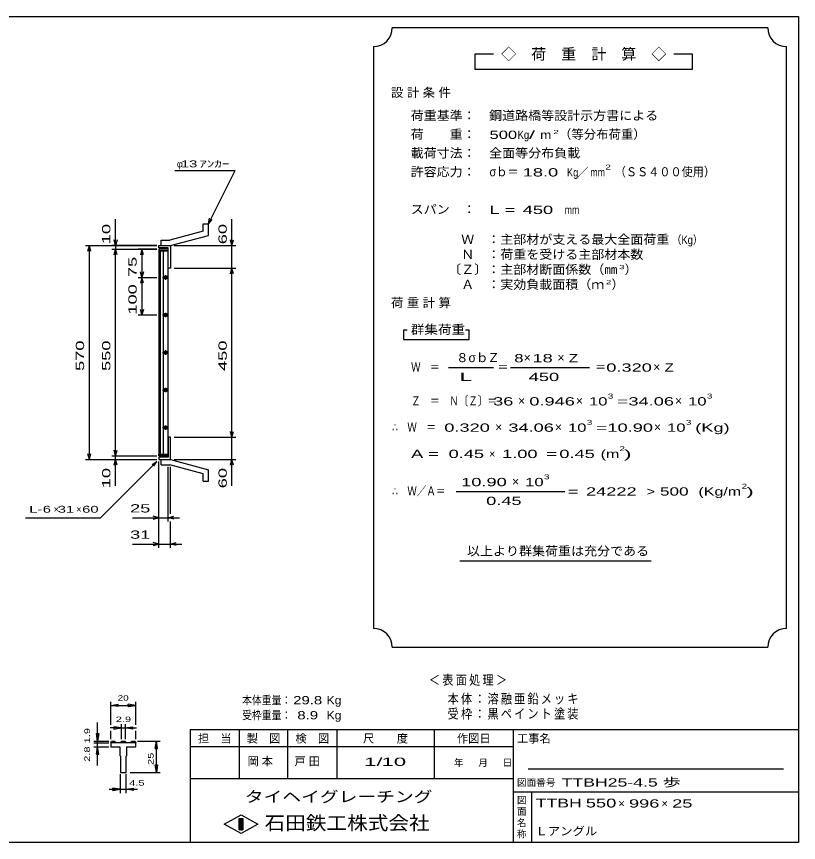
# Model space of a CAD drawing. Units: millimetres, scale not verified. Extents: x -1820 to 1731, y -1282 to 1054.
# Drawn here: x -352 to 1731, y -1146 to 1054 of the extents above; entities that cross this region are included whole.
import ezdxf
from ezdxf.enums import TextEntityAlignment as Align

# ---------------------------------------------------------------- set-up
doc = ezdxf.new("R2010")
doc.units = ezdxf.units.MM
doc.header["$LTSCALE"] = 10
for name, color, linetype, lineweight in [('0_2', 150, 'Continuous', 25), ('16', 3, 'Continuous', 25), ('19', 6, 'Continuous', 25), ('22', 2, 'Continuous', 25), ('32', 4, 'Continuous', 25)]:
    doc.layers.add(name, color=color, linetype=linetype, lineweight=lineweight)
doc.styles.add('ベクトル', font='')
doc.styles.get('ベクトル').set_extended_font_data('ベクトル')

msp = doc.modelspace()

# ---------------------------------------------------------------- linework, layer by layer
at = {"layer": '0_2'}
for p, q in [((-1729, 1053.5), (1731, 1053.5)), ((1731, 1053.5), (1731, -1146.5)), ((1731, -846.5), (111, -846.5)), ((111, -846.5), (111, -1146.5)), ((241, -846.5), (241, -976.5)), ((371, -976.5), (371, -846.5)), ((501, -846.5), (501, -976.5)), ((761, -976.5), (761, -846.5)), ((971, -846.5), (971, -1146.5)), ((971, -891.5), (111, -891.5)), ((1691, -951.5), (1011, -951.5)), ((111, -976.5), (971, -976.5)), ((971, -1011.5), (1731, -1011.5)), ((1021, -1146.5), (1021, -1011.5)), ((201, -1097.5), (246, -1072.5)), ((246, -1072.5), (291, -1097.5)), ((246, -1122.5), (201, -1097.5)), ((241, -1082.5), (251, -1082.5)), ((241, -1112.5), (241, -1082.5)), ((241, -1082.5), (243, -1082.5)), ((243, -1082.5), (243, -1112.5)), ((245, -1112.5), (245, -1082.5)), ((245, -1082.5), (247, -1082.5)), ((291, -1097.5), (246, -1122.5)), ((247, -1082.5), (247, -1112.5)), ((249, -1112.5), (249, -1082.5)), ((249, -1082.5), (251, -1082.5)), ((251, -1082.5), (251, -1112.5)), ((251, -1082.5), (251, -1112.5)), ((251, -1112.5), (241, -1112.5)), ((243, -1112.5), (245, -1112.5)), ((247, -1112.5), (249, -1112.5)), ((1731, -1146.5), (-1729, -1146.5))]:
    msp.add_line(p, q, dxfattribs=at)
at = {"layer": '16'}
for p, q in [((52, 433.5), (27, 433.5)), ((27, 433.5), (27, 429)), ((27, 429), (52, 429)), ((27, 429), (27, -112)), ((52, 429), (27, 429)), ((28.5, 429), (28.5, -112)), ((31.5, -112), (31.5, 429)), ((39, 429), (39, -112)), ((52, 429), (52, 433.5)), ((52, -112), (52, 429)), ((37, 358.5), (53, 358.5)), ((47, 361.5), (43, 361.5)), ((43, 355.5), (47, 355.5)), ((45, 364.5), (45, 352.5)), ((45, 264.5), (45, 252.5)), ((37, 258.5), (53, 258.5)), ((47, 261.5), (43, 261.5)), ((43, 255.5), (47, 255.5)), ((37, 158.5), (53, 158.5)), ((47, 161.5), (43, 161.5)), ((43, 155.5), (47, 155.5)), ((45, 164.5), (45, 152.5)), ((37, 58.5), (53, 58.5)), ((47, 61.5), (43, 61.5)), ((43, 55.5), (47, 55.5)), ((45, 64.5), (45, 52.5)), ((37, -41.5), (53, -41.5)), ((47, -38.5), (43, -38.5)), ((45, -35.5), (45, -47.5)), ((43, -44.5), (47, -44.5)), ((27, -112), (52, -112)), ((27, -116.5), (27, -112)), ((27, -112), (52, -112)), ((52, -116.5), (27, -116.5)), ((52, -112), (52, -116.5))]:
    msp.add_line(p, q, dxfattribs=at)
for centre, radius, start, end in [((43, 358.5), 3, 90, 270), ((45, 358.5), 4, 46.6, 133.4), ((45, 358.5), 4, 226.6, 313.4), ((47, 358.5), 3, 270, 90), ((43, 258.5), 3, 90, 270), ((45, 258.5), 4, 46.6, 133.4), ((45, 258.5), 4, 226.6, 313.4), ((47, 258.5), 3, 270, 90), ((43, 158.5), 3, 90, 270), ((45, 158.5), 4, 46.6, 133.4), ((45, 158.5), 4, 226.6, 313.4), ((47, 158.5), 3, 270, 90), ((43, 58.5), 3, 90, 270), ((45, 58.5), 4, 46.6, 133.4), ((45, 58.5), 4, 226.6, 313.4), ((47, 58.5), 3, 270, 90), ((43, -41.5), 3, 90, 270), ((45, -41.5), 4, 46.6, 133.4), ((47, -41.5), 3, 270, 90), ((45, -41.5), 4, 226.6, 313.4)]:
    msp.add_arc(centre, radius, start, end, dxfattribs=at)
at = {"layer": '19'}
for p, q in [((145, 501.5), (159, 501.5)), ((145, 481.5), (145, 501.5)), ((159, 470.5), (159, 501.5)), ((145, 481.5), (56, 457.5)), ((58, 443.5), (159, 470.5)), ((27, 437.5), (27, 443.5)), ((27, 443.5), (57, 443.5)), ((33, 457.5), (56, 457.5)), ((33, 443.5), (33, 457.5)), ((33, 443.5), (58, 443.5)), ((57, 443.5), (58, 442.5)), ((58, 442.5), (58, 383.5)), ((52, 437.5), (27, 437.5)), ((52, 383.5), (52, 437.5)), ((58, 383.5), (52, 383.5)), ((58, -66.5), (52, -66.5)), ((52, -66.5), (52, -120.5)), ((58, -125.5), (58, -66.5)), ((27, -120.5), (27, -126.5)), ((52, -120.5), (27, -120.5)), ((27, -126.5), (57, -126.5)), ((33, -126.5), (58, -126.5)), ((33, -140.5), (33, -126.5)), ((57, -126.5), (58, -125.5)), ((58, -126.5), (159, -153.5)), ((33, -140.5), (56, -140.5)), ((145, -164.5), (56, -140.5)), ((159, -184.5), (159, -153.5)), ((145, -184.5), (145, -164.5)), ((145, -184.5), (159, -184.5))]:
    msp.add_line(p, q, dxfattribs=at)
at = {"layer": '22', "color": 4}
for p, q in [((1649, 1023.5), (649, 1023.5)), ((599, 973.5), (599, -576.5)), ((1699, -576.5), (1699, 973.5)), ((919, 953.5), (869, 953.5)), ((869, 953.5), (869, 913.5)), ((1449, 953.5), (1399, 953.5)), ((1449, 913.5), (1449, 953.5)), ((869, 913.5), (1449, 913.5)), ((70, 643.5), (230, 643.5)), ((159, 501.5), (230, 643.5)), ((-88, 443.5), (-88, 513.5)), ((159, 501.5), (162, 516.1)), ((159, 501.5), (169, 512.5)), ((222, 443.5), (222, 513.5)), ((-168, 443.5), (22, 443.5)), ((-162, 428.5), (-158, 443.5)), ((-154, 428.5), (-158, 443.5)), ((-158, -126.5), (-158, 443.5)), ((22, 443.5), (-98, 443.5)), ((-88, 443.5), (-92, 458.5)), ((-84, 458.5), (-88, 443.5)), ((-88, 443.5), (-88, 433.5)), ((68, 443.5), (232, 443.5)), ((222, 443.5), (218, 458.5)), ((222, 443.5), (226, 458.5)), ((222, 383.5), (222, 443.5)), ((-98, 433.5), (22, 433.5)), ((-92, 418.5), (-88, 433.5)), ((-84, 418.5), (-88, 433.5)), ((-88, -116.5), (-88, 433.5)), ((22, 433.5), (-28, 433.5)), ((-18, 433.5), (-22, 418.5)), ((-14, 418.5), (-18, 433.5)), ((-18, 433.5), (-18, 358.5)), ((68, 383.5), (232, 383.5)), ((218, 368.5), (222, 383.5)), ((226, 368.5), (222, 383.5)), ((222, -66.5), (222, 383.5)), ((-28, 358.5), (22, 358.5)), ((-18, 358.5), (-22, 373.5)), ((-18, 358.5), (-22, 343.5)), ((-14, 373.5), (-18, 358.5)), ((-14, 343.5), (-18, 358.5)), ((-18, 358.5), (-18, 258.5)), ((-18, 258.5), (-22, 273.5)), ((-14, 273.5), (-18, 258.5)), ((-28, 258.5), (22, 258.5)), ((689, 218.5), (679, 218.5)), ((679, 218.5), (679, 193.5)), ((854, 218.5), (844, 218.5)), ((854, 193.5), (854, 218.5)), ((679, 193.5), (854, 193.5)), ((799, 118.5), (919, 118.5)), ((964, 118.5), (1174, 118.5)), ((222, -66.5), (218, -51.5)), ((222, -66.5), (226, -51.5)), ((68, -66.5), (232, -66.5)), ((222, -126.5), (222, -66.5)), ((-88, -116.5), (-92, -101.5)), ((-88, -116.5), (-84, -101.5)), ((-168, -126.5), (22, -126.5)), ((-158, -126.5), (-162, -111.5)), ((-158, -126.5), (-154, -111.5)), ((-128, -281.5), (22, -131.5)), ((-98, -116.5), (22, -116.5)), ((-98, -126.5), (22, -126.5)), ((-92, -141.5), (-88, -126.5)), ((-88, -126.5), (-88, -116.5)), ((-84, -141.5), (-88, -126.5)), ((-88, -196.5), (-88, -126.5)), ((9, -139.5), (22, -131.5)), ((14, -144.5), (22, -131.5)), ((27, -291.5), (27, -131.5)), ((27, -361.5), (27, -131.5)), ((68, -126.5), (232, -126.5)), ((218, -141.5), (222, -126.5)), ((226, -141.5), (222, -126.5)), ((222, -196.5), (222, -126.5)), ((52, -291.5), (52, -145.5)), ((58, -271.5), (58, -145.5)), ((819, -211.5), (1109, -211.5)), ((-328, -281.5), (-128, -281.5)), ((-43, -281.5), (27, -281.5)), ((27, -281.5), (12, -277.5)), ((12, -285.5), (27, -281.5)), ((27, -281.5), (52, -281.5)), ((52, -281.5), (67, -277.5)), ((67, -285.5), (52, -281.5)), ((52, -281.5), (82, -281.5)), ((58, -361.5), (58, -291.5)), ((-43, -351.5), (27, -351.5)), ((27, -351.5), (12, -347.5)), ((12, -355.5), (27, -351.5)), ((27, -351.5), (58, -351.5)), ((58, -351.5), (73, -347.5)), ((73, -355.5), (58, -351.5)), ((58, -351.5), (88, -351.5)), ((829, -396.5), (1339, -396.5)), ((649, -626.5), (1649, -626.5))]:
    msp.add_line(p, q, dxfattribs=at)
for centre, start, end in [((599, 1023.5), 270, 0), ((1699, 1023.5), 180, 270), ((599, -626.5), 0, 90), ((1699, -626.5), 90, 180)]:
    msp.add_arc(centre, 50, start, end, dxfattribs=at)
at = {"layer": '32'}
for p, q in [((-101, -833.5), (-101, -771.5)), ((-101, -781.5), (-81, -778.5)), ((-81, -784.5), (-101, -781.5)), ((-101, -781.5), (-34.33, -781.5)), ((-81, -784.5), (-81, -778.5)), ((-34.33, -781.5), (-54.33, -778.5)), ((-54.33, -784.5), (-54.33, -778.5)), ((-54.33, -784.5), (-34.33, -781.5)), ((-34.33, -833.5), (-34.33, -771.5)), ((-136, -876.5), (-136, -826.5)), ((-72.5, -871.5), (-72.5, -831.5)), ((-62.83, -831.5), (-62.83, -871.5)), ((-136, -876.5), (-139, -856.5)), ((-139, -856.5), (-133, -856.5)), ((-133, -856.5), (-136, -876.5)), ((-72.5, -841.5), (-102.5, -841.5)), ((-101, -871.5), (-101, -849.5)), ((-72.5, -841.5), (-92.5, -838.5)), ((-92.5, -838.5), (-92.5, -844.5)), ((-92.5, -844.5), (-72.5, -841.5)), ((-72.5, -841.5), (-62.83, -841.5)), ((-62.83, -841.5), (-42.83, -838.5)), ((-42.83, -844.5), (-62.83, -841.5)), ((-62.83, -841.5), (-32.83, -841.5)), ((-42.83, -838.5), (-42.83, -844.5)), ((-34.33, -871.5), (-34.33, -849.5)), ((-146, -876.5), (-106, -876.5)), ((-136, -891.5), (-136, -876.5)), ((-101, -881.5), (-99.33, -876.5)), ((-99.33, -876.5), (-89.67, -876.5)), ((-89.67, -876.5), (-88, -881.5)), ((-74.17, -881.5), (-72.5, -876.5)), ((-72.5, -876.5), (-62.83, -876.5)), ((-62.83, -876.5), (-61.17, -881.5)), ((-47.33, -881.5), (-45.67, -876.5)), ((-45.67, -876.5), (-36, -876.5)), ((-36, -876.5), (-34.33, -881.5)), ((-29.33, -876.5), (30.67, -876.5)), ((17.67, -896.5), (20.67, -876.5)), ((23.67, -896.5), (20.67, -876.5)), ((20.67, -959.83), (20.67, -876.5)), ((-146, -881.5), (-106, -881.5)), ((-146, -891.5), (-106, -891.5)), ((-139, -911.5), (-136, -891.5)), ((-133, -911.5), (-136, -891.5)), ((-136, -941.5), (-136, -891.5)), ((-101, -881.5), (-101, -891.5)), ((-34.33, -881.5), (-101, -881.5)), ((-101, -891.5), (-76.83, -891.5)), ((-76.83, -891.5), (-76.83, -914.83)), ((-58.5, -914.83), (-58.5, -891.5)), ((-58.5, -891.5), (-34.33, -891.5)), ((-34.33, -891.5), (-34.33, -881.5)), ((17.67, -896.5), (23.67, -896.5)), ((-139, -911.5), (-133, -911.5)), ((-76.83, -914.83), (-75.17, -916.5)), ((-75.17, -916.5), (-75.17, -959.83)), ((-60.17, -916.5), (-58.5, -914.83)), ((-60.17, -959.83), (-60.17, -916.5)), ((20.67, -959.83), (17.67, -939.83)), ((17.67, -939.83), (23.67, -939.83)), ((23.67, -939.83), (20.67, -959.83)), ((-75.17, -959.83), (-60.17, -959.83)), ((-75.17, -1014.83), (-75.17, -964.83)), ((-60.17, -1014.83), (-60.17, -964.83)), ((-49.33, -959.83), (30.67, -959.83)), ((-105.17, -1004.83), (-75.17, -1004.83)), ((-75.17, -1004.83), (-95.17, -1001.83)), ((-95.17, -1007.83), (-95.17, -1001.83)), ((-95.17, -1007.83), (-75.17, -1004.83)), ((-75.17, -1004.83), (-60.17, -1004.83)), ((-60.17, -1004.83), (-40.17, -1001.83)), ((-40.17, -1007.83), (-60.17, -1004.83)), ((-60.17, -1004.83), (-30.17, -1004.83)), ((-40.17, -1007.83), (-40.17, -1001.83))]:
    msp.add_line(p, q, dxfattribs=at)
msp.add_circle((-136, -881.5), 1, dxfattribs=at)

# ---------------------------------------------------------------- texts
at = {"layer": '0_2', "style": 'ベクトル'}
for s, height, p in [('担\u3000当', 21.99, (131, -869.5)), ('製\u3000図', 21.99, (261, -869.5)), ('検\u3000図', 21.99, (391, -869.5)), ('尺\u3000\u3000度', 21.99, (571, -869.5)), ('作図日', 21.99, (821, -869.5)), ('工事名', 21.99, (981, -869.5)), ('年', 18.33, (813, -934)), ('月', 18.33, (878, -934)), ('日', 18.33, (943, -934)), ('図面番号', 18.33, (981, -987)), ('図', 18.33, (981, -1034)), ('面', 18.33, (981, -1064)), ('名', 18.33, (981, -1094)), ('称', 18.33, (981, -1124))]:
    msp.add_text(s, height=height, dxfattribs=at).set_placement(p, align=Align.MIDDLE_LEFT)
at = {"layer": '0_2', "color": 222, "style": 'ベクトル'}
for s, height, width, p in [('タイヘイグレーチング', 29.33, 1.25, (256, -1024.5)), ('石田鉄工株式会社', 36.66, 1.1, (308.5, -1094.5))]:
    msp.add_text(s, height=height, dxfattribs=dict(at, width=width)).set_placement(p, align=Align.MIDDLE_LEFT)
at = {"layer": '22', "style": 'ベクトル'}
for s, height, p in [('◇\u3000荷\u3000重\u3000計\u3000算\u3000◇', 29.33, (939, 953.5)), ('（等分布荷重）', 24.19, (1093, 740)), ('φ', 18.33, (75, 661)), ('／', 21.99, (1141.5, 638.5)), ('）', 24.19, (1268, 380)), ('）', 24.19, (1233, 340)), ('８', 24.19, (819, 145)), ('σｂ', 24.19, (852, 145)), ('Ｚ', 24.19, (902, 145)), ('×', 24.19, (999, 145)), ('×', 24.19, (1089, 145)), ('×', 24.19, (1344, 120)), ('×', 24.19, (984, 30)), ('×', 24.19, (1138, 30)), ('×', 24.19, (1402, 30)), ('×', 24.19, (923, -40)), ('×', 24.19, (1082, -40)), ('×', 24.19, (1346, -40)), ('×', 21.99, (906.5, -111.5)), ('×', 24.19, (968, -185)), ('×', 18.33, (-253, -259)), ('×', 18.33, (-193, -259)), ('×', 21.99, (1251, -1042.5)), ('×', 21.99, (1366, -1042.5))]:
    msp.add_text(s, height=height, dxfattribs=at).set_placement(p, align=Align.MIDDLE_LEFT)
for s, height, width, p in [('荷重基準：\u3000', 24.19, 1.05, (698, 790)), ('鋼道路橋等設計示方書による', 24.19, 1.05, (907, 790)), ('荷\u3000\u3000重：\u3000', 24.19, 1.05, (698, 740)), ('500', 21.99, 1.5, (908, 738.5)), ('Kg', 21.99, 0.85, (983, 738.5)), ('/', 21.99, 2, (1013, 738.5)), ('2', 11, 1.8, (1078, 746)), ('m', 21.99, 1.2, (1043, 738.5)), ('載荷寸法：\u3000', 24.19, 1.05, (698, 690)), ('全面等分布負載', 24.19, 1.05, (907, 690)), (' 13 ', 18.33, 1.6, (75, 661)), ('ｱﾝｶｰ', 18.33, 1.6, (135, 661)), ('許容応力：\u3000', 24.19, 1.05, (698, 640)), ('σｂ＝', 24.19, 0.9, (908, 640)), (' 18.0', 21.99, 1.65, (983, 638.5)), ('Kg', 21.99, 0.85, (1114, 638.5)), ('mm', 21.99, 0.8, (1176.5, 638.5)), ('2', 13.2, 1.5, (1216.5, 652.5)), ('（ＳＳ４００使用）', 24.19, 0.9, (1241.5, 640)), ('スパン\u3000：\u3000', 24.19, 1.05, (698, 540)), ('L =', 21.99, 1.65, (908, 538.5)), (' 450 ', 21.99, 1.65, (983, 538.5)), ('mm', 21.99, 0.8, (1108, 538.5)), ('\u3000Ｗ\u3000：主部材が支える最大全面荷重', 24.19, 1.05, (798, 460)), ('（Kg）', 21.99, 0.85, (1393, 458.5)), ('\u3000Ｎ\u3000：荷重を受ける主部材本数', 24.19, 1.05, (798, 420)), ('〔Ｚ〕：主部材断面係数（㎜', 24.19, 1.05, (798, 380)), ('3', 11, 1.8, (1253, 386)), ('\u3000Ａ\u3000：実効負載面積（ｍ', 24.19, 1.05, (798, 340)), ('2', 11, 1.8, (1218, 346)), ('群集荷重', 24.19, 1.1, (698, 220)), ('8', 21.99, 1.5, (974, 143.5)), (' 18 ', 21.99, 1.65, (1009, 143.5)), ('Z', 21.99, 1.4, (1119, 143.5)), ('Ｗ\u3000＝', 24.19, 0.75, (699, 120)), ('＝', 24.19, 0.9, (929, 120)), ('＝', 24.19, 0.9, (1189, 120)), ('0.320', 21.99, 1.65, (1219, 118.5)), ('Z', 21.99, 1.4, (1374, 118.5)), (' 450 ', 21.99, 1.65, (999, 93.5)), ('Ｚ\u3000＝\u3000Ｎ〔Ｚ〕＝', 24.19, 0.75, (699, 30)), ('3', 13.2, 1.5, (1223, 42.5)), ('3', 13.2, 1.5, (1487, 42.5)), (' 36 ', 21.99, 1.65, (904, 28.5)), ('0.946', 21.99, 1.65, (1014, 28.5)), ('10', 21.99, 1.5, (1173, 28.5)), ('=', 21.99, 1.7, (1248, 28.5)), ('34.06', 21.99, 1.65, (1278, 28.5)), ('10', 21.99, 1.5, (1437, 28.5)), ('3', 13.2, 1.5, (1167, -27.5)), ('3', 13.2, 1.5, (1431, -27.5)), ('∴\u3000Ｗ\u3000＝', 24.19, 0.75, (649, -40)), (' 0.320', 21.99, 1.65, (774, -41.5)), ('34.06', 21.99, 1.65, (958, -41.5)), ('10', 21.99, 1.5, (1117, -41.5)), ('=', 21.99, 1.7, (1192, -41.5)), ('10.90', 21.99, 1.65, (1222, -41.5)), ('10', 21.99, 1.5, (1381, -41.5)), ('(Kg)', 21.99, 1.65, (1456, -41.5)), ('A = ', 21.99, 1.65, (699, -111.5)), ('0.45', 21.99, 1.65, (799, -111.5)), ('1.00', 21.99, 1.65, (941.5, -111.5)), ('=', 21.99, 1.7, (1059, -111.5)), ('0.45', 21.99, 1.65, (1094, -111.5)), ('(m', 21.99, 1.45, (1204, -111.5)), ('2', 13.2, 1.5, (1254, -97.5)), (')', 21.99, 2, (1266.5, -111.5)), (' 10.90', 21.99, 1.65, (819, -186.5)), ('10', 21.99, 1.5, (1003, -186.5)), ('3', 13.2, 1.5, (1053, -172.5)), ('∴\u3000Ｗ／Ａ＝', 24.19, 0.75, (649, -210)), ('2', 13.2, 1.5, (1579.5, -197.5)), ('=', 21.99, 1.7, (1116.5, -211.5)), (' 24222 ', 21.99, 1.65, (1151.5, -211.5)), ('>', 21.99, 1.3, (1326.5, -211.5)), (' 500 ', 21.99, 1.55, (1349.5, -211.5)), ('(Kg/m', 21.99, 1.45, (1464.5, -211.5)), (')', 21.99, 2, (1592, -211.5)), ('0.45', 21.99, 1.65, (899, -236.5)), ('L-', 18.33, 1.6, (-318, -259)), (' 6 ', 18.33, 1.6, (-293, -259)), (' 31 ', 18.33, 1.6, (-253, -259)), (' 60 ', 18.33, 1.6, (-188, -259)), (' 25 ', 21.99, 1.65, (-63, -256.5)), (' 31 ', 21.99, 1.65, (-63, -326.5)), ('以上より群集荷重は充分である', 24.19, 1.05, (848, -370)), ('本体重量：', 21.99, 0.85, (249, -767.5)), (' 29.8', 21.99, 1.35, (374, -767.5)), ('Kg', 21.99, 1.1, (474, -767.5)), ('受枠重量：', 21.99, 0.85, (249, -807.5)), ('  8.9', 21.99, 1.35, (374, -807.5)), ('Kg', 21.99, 1.1, (474, -807.5)), ('1/', 21.99, 2, (574, -931.5)), (' 10 ', 21.99, 2, (604, -931.5)), ('TTBH25-4.5 歩            ', 21.99, 1.6, (1100, -986.5)), ('TTBH', 23.46, 1.5, (1031, -1041.5)), (' 550 ', 23.46, 1.55, (1151, -1041.5)), (' 996 ', 21.99, 1.65, (1266, -1042.5)), (' 25 ', 21.99, 1.65, (1381, -1042.5)), ('Ｌアングル', 21.99, 1.1, (1030, -1116.5))]:
    msp.add_text(s, height=height, dxfattribs=dict(at, width=width)).set_placement(p, align=Align.MIDDLE_LEFT)
at = {"layer": '22', "style": 'ベクトル', "width": 1.65}
for s, p in [(' 10 ', (-113, 433.5)), (' 60 ', (197, 433.5)), (' 75 ', (-43, 346)), (' 100 ', (-43, 246)), (' 570 ', (-183, 96)), (' 550 ', (-113, 96)), (' 450 ', (197, 96)), (' 10 ', (-113, -216.5)), (' 60 ', (197, -216.5))]:
    msp.add_text(s, height=21.99, rotation=90, dxfattribs=at).set_placement(p, align=Align.MIDDLE_LEFT)
at = {"layer": '22', "attachment_point": 4, "style": 'ベクトル'}
for s, insert, char_height in [('\\T1.28;設計条件', (645.5, 850), 24.19), ('\\T1.28;荷重計算', (645.5, 290), 24.19), ('\\T1.5;\\W2;\\~L\\~', (804, 93.5), 21.99), ('\\T1.2;\\W0.85;＜表面処理＞', (746.5, -715), 25.66), ('\\T1.19;\\W0.85;本体：溶融亜鉛メッキ', (796.5, -765), 25.66), ('\\T1.19;\\W0.85;受枠：黒ペイント塗装', (796.5, -805), 25.66), ('\\T1.25;岡本\u3000', (263.5, -931.5), 21.99), ('\\T1.25;戸田\u3000', (388.5, -931.5), 21.99)]:
    msp.add_mtext(s, dxfattribs=dict(at, insert=insert, char_height=char_height))
at = {"layer": '32', "color": 2, "style": 'ベクトル'}
for s, width, p in [('20', 1.35, (-82.67, -761.5)), ('2.9', 1.5, (-87.67, -818.5)), (' 4.5 ', 1.5, (-60.17, -987.83))]:
    msp.add_text(s, height=14.66, dxfattribs=dict(at, width=width)).set_placement(p, align=Align.MIDDLE_LEFT)
at = {"layer": '32', "color": 2, "style": 'ベクトル', "width": 1.5}
for s, p in [('2.8 1.9', (-164, -931.5)), (' 25 ', (5.67, -948.17))]:
    msp.add_text(s, height=14.66, rotation=90, dxfattribs=at).set_placement(p, align=Align.MIDDLE_LEFT)

doc.saveas('drawing.dxf')
